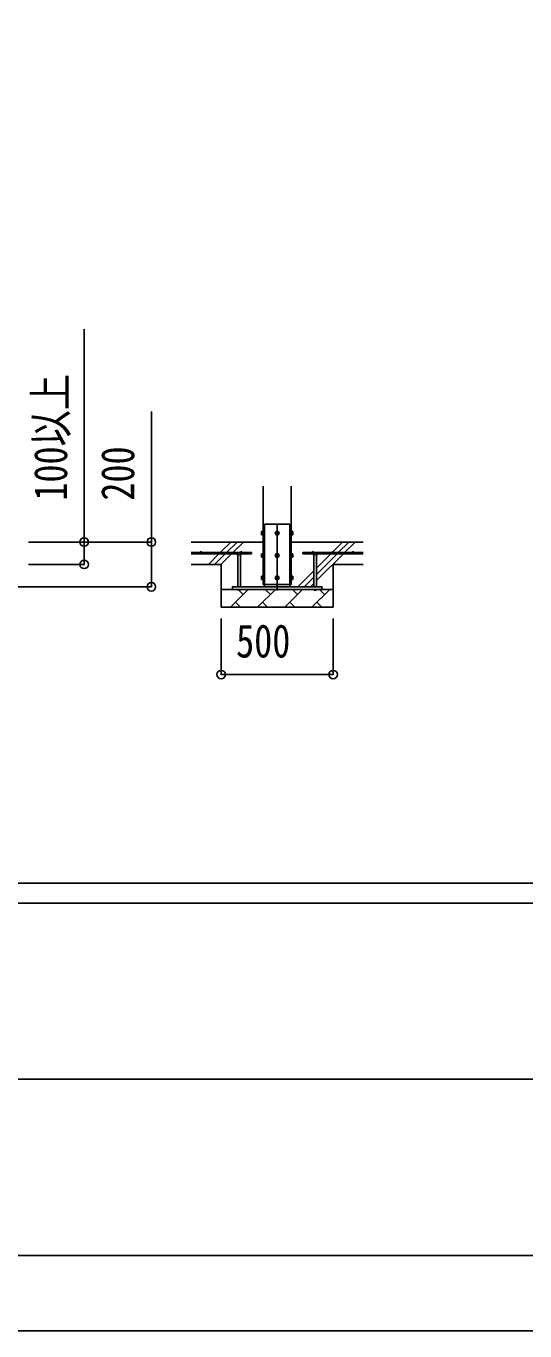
# Model space of a CAD drawing. Units: millimetres, scale not verified. Extents: x -18922 to 18922, y -13365 to 13365.
# Drawn here: x -3828 to -1598, y -13365 to -7531 of the extents above; entities that cross this region are included whole.
import ezdxf
from ezdxf.enums import TextEntityAlignment as Align

# ---------------------------------------------------------------- set-up
doc = ezdxf.new("R2010")
doc.units = ezdxf.units.MM
doc.header["$LTSCALE"] = 50
for name, color, linetype in [('0-3_YKK_11', 7, 'Continuous'), ('0-4_YKK_12', 2, 'Continuous'), ('0-5_YKK_13', 4, 'Continuous'), ('0-6_YKK_A1', 4, 'Continuous'), ('0-7_YKK_D', 6, 'Continuous'), ('0-8_YKK_ZWAK', 7, 'Continuous')]:
    doc.layers.add(name, color=color, linetype=linetype)
doc.styles.add('ＭＳ ゴシック', font='')
doc.styles.get('ＭＳ ゴシック').set_extended_font_data('MS Gothic')

msp = doc.modelspace()

# ---------------------------------------------------------------- linework, layer by layer
at = {"layer": '0-3_YKK_11'}
for p, q in [((-2955.64, -10049.5), (-2905.64, -10049.5)), ((-2455.64, -10049.5), (-2505.64, -10049.5))]:
    msp.add_line(p, q, dxfattribs=at)
at = {"layer": '0-4_YKK_12'}
msp.add_line((-2705.64, -9755), (-2705.64, -10055), dxfattribs=at)
at = {"layer": '0-5_YKK_13'}
for p, q in [((-2776.34, -9791.01), (-2775.76, -9790.01)), ((-2776.34, -9791.01), (-2776.34, -9804)), ((-2770.84, -9790.01), (-2775.76, -9790.01)), ((-2770.84, -9793.75), (-2775.76, -9793.75)), ((-2770.84, -9801.25), (-2775.76, -9801.25)), ((-2770.84, -9790.01), (-2770.84, -9805.01)), ((-2769.24, -9790.46), (-2770.84, -9790.46)), ((-2770.84, -9797), (-2770.84, -9790.46)), ((-2770.84, -9797), (-2769.24, -9797)), ((-2770.84, -9798), (-2769.24, -9798)), ((-2770.84, -9804.55), (-2770.84, -9798)), ((-2769.24, -9797), (-2769.24, -9790.46)), ((-2769.24, -9804.55), (-2769.24, -9798)), ((-2761.64, -9757.5), (-2649.64, -9757.5)), ((-2649.64, -10027.5), (-2649.64, -9757.5)), ((-2642.04, -9790.45), (-2640.44, -9790.45)), ((-2642.04, -9797), (-2642.04, -9790.45)), ((-2640.44, -9797), (-2642.04, -9797)), ((-2640.44, -9798), (-2642.04, -9798)), ((-2642.04, -9804.55), (-2642.04, -9798)), ((-2640.44, -9789.99), (-2635.52, -9789.99)), ((-2640.44, -9789.99), (-2640.44, -9805.01)), ((-2640.44, -9797), (-2640.44, -9790.45)), ((-2640.44, -9793.75), (-2635.52, -9793.75)), ((-2640.44, -9804.55), (-2640.44, -9798)), ((-2640.44, -9801.25), (-2635.52, -9801.25)), ((-2634.94, -9791), (-2635.52, -9789.99)), ((-2634.94, -9791), (-2634.94, -9804)), ((-2776.34, -9804), (-2775.76, -9805.01)), ((-2770.84, -9805.01), (-2775.76, -9805.01)), ((-2770.84, -9804.55), (-2769.24, -9804.55)), ((-2640.44, -9804.55), (-2642.04, -9804.55)), ((-2640.44, -9805.01), (-2635.52, -9805.01)), ((-2634.94, -9804), (-2635.52, -9805.01)), ((-2885.14, -9885), (-2886.61, -9885.85)), ((-2885.14, -9885), (-2866.14, -9885)), ((-2881.64, -9893), (-2881.64, -10037.5)), ((-2881.12, -9893), (-2881.12, -9885.85)), ((-2870.15, -9893), (-2870.15, -9885.85)), ((-2869.64, -9893), (-2869.64, -10037.5)), ((-2866.14, -9885), (-2864.67, -9885.85)), ((-2864.67, -9893), (-2864.67, -9885.85)), ((-2776.34, -9891.01), (-2775.76, -9890.01)), ((-2776.34, -9891.01), (-2776.34, -9904)), ((-2776.34, -9904), (-2775.76, -9905.01)), ((-2770.84, -9890.01), (-2775.76, -9890.01)), ((-2770.84, -9893.75), (-2775.76, -9893.75)), ((-2770.84, -9901.25), (-2775.76, -9901.25)), ((-2770.84, -9905.01), (-2775.76, -9905.01)), ((-2770.84, -9890.01), (-2770.84, -9905.01)), ((-2769.24, -9890.46), (-2770.84, -9890.46)), ((-2770.84, -9897), (-2770.84, -9890.46)), ((-2770.84, -9897), (-2769.24, -9897)), ((-2770.84, -9898), (-2769.24, -9898)), ((-2770.84, -9904.55), (-2770.84, -9898)), ((-2770.84, -9904.55), (-2769.24, -9904.55)), ((-2769.24, -9897), (-2769.24, -9890.46)), ((-2769.24, -9904.55), (-2769.24, -9898)), ((-2642.04, -9890.45), (-2640.44, -9890.45)), ((-2642.04, -9897), (-2642.04, -9890.45)), ((-2640.44, -9897), (-2642.04, -9897)), ((-2640.44, -9898), (-2642.04, -9898)), ((-2642.04, -9904.55), (-2642.04, -9898)), ((-2640.44, -9904.55), (-2642.04, -9904.55)), ((-2640.44, -9889.99), (-2635.52, -9889.99)), ((-2640.44, -9889.99), (-2640.44, -9905.01)), ((-2640.44, -9897), (-2640.44, -9890.45)), ((-2640.44, -9893.75), (-2635.52, -9893.75)), ((-2640.44, -9904.55), (-2640.44, -9898)), ((-2640.44, -9901.25), (-2635.52, -9901.25)), ((-2640.44, -9905.01), (-2635.52, -9905.01)), ((-2634.94, -9891), (-2635.52, -9889.99)), ((-2634.94, -9904), (-2635.52, -9905.01)), ((-2634.94, -9891), (-2634.94, -9904)), ((-2545.14, -9885), (-2546.61, -9885.85)), ((-2546.61, -9893), (-2546.61, -9885.85)), ((-2526.14, -9885), (-2545.14, -9885)), ((-2541.64, -9893), (-2541.64, -10037.5)), ((-2541.12, -9893), (-2541.12, -9885.85)), ((-2530.15, -9893), (-2530.15, -9885.85)), ((-2529.64, -9893), (-2529.64, -10037.5)), ((-2526.14, -9885), (-2524.67, -9885.85)), ((-2776.34, -9991.01), (-2775.76, -9990.01)), ((-2776.34, -9991.01), (-2776.34, -10004)), ((-2776.34, -10004), (-2775.76, -10005.01)), ((-2770.84, -9990.01), (-2775.76, -9990.01)), ((-2770.84, -9993.75), (-2775.76, -9993.75)), ((-2770.84, -10001.25), (-2775.76, -10001.25)), ((-2770.84, -10005.01), (-2775.76, -10005.01)), ((-2770.84, -9990.01), (-2770.84, -10005.01)), ((-2769.24, -9990.46), (-2770.84, -9990.46)), ((-2770.84, -9997), (-2770.84, -9990.46)), ((-2770.84, -9997), (-2769.24, -9997)), ((-2770.84, -9998), (-2769.24, -9998)), ((-2770.84, -10004.55), (-2770.84, -9998)), ((-2770.84, -10004.55), (-2769.24, -10004.55)), ((-2769.24, -9997), (-2769.24, -9990.46)), ((-2769.24, -10004.55), (-2769.24, -9998)), ((-2649.64, -10037.5), (-2649.64, -10027.5)), ((-2642.04, -9990.45), (-2640.44, -9990.45)), ((-2642.04, -9997), (-2642.04, -9990.45)), ((-2640.44, -9997), (-2642.04, -9997)), ((-2640.44, -9998), (-2642.04, -9998)), ((-2642.04, -10004.55), (-2642.04, -9998)), ((-2640.44, -10004.55), (-2642.04, -10004.55)), ((-2640.44, -9989.99), (-2635.52, -9989.99)), ((-2640.44, -9989.99), (-2640.44, -10005.01)), ((-2640.44, -9997), (-2640.44, -9990.45)), ((-2640.44, -9993.75), (-2635.52, -9993.75)), ((-2640.44, -10004.55), (-2640.44, -9998)), ((-2640.44, -10001.25), (-2635.52, -10001.25)), ((-2640.44, -10005.01), (-2635.52, -10005.01)), ((-2634.94, -9991), (-2635.52, -9989.99)), ((-2634.94, -10004), (-2635.52, -10005.01)), ((-2634.94, -9991), (-2634.94, -10004)), ((-2881.64, -10037.5), (-2869.64, -10037.5)), ((-2881.64, -10051), (-2869.64, -10051)), ((-2529.64, -10037.5), (-2541.64, -10037.5)), ((-2529.64, -10051), (-2541.64, -10051))]:
    msp.add_line(p, q, dxfattribs=at)
for points in [[(-2768.14, -9789), (-2769.24, -9789), (-2769.24, -9806), (-2768.14, -9806)], [(-2761.64, -10037.5), (-2761.64, -10027.5), (-2761.64, -9757.5)], [(-2643.14, -9789), (-2642.04, -9789), (-2642.04, -9806), (-2643.14, -9806)], [(-2864.67, -9893), (-2886.61, -9893), (-2886.61, -9885.85)], [(-2768.14, -9889), (-2769.24, -9889), (-2769.24, -9906), (-2768.14, -9906)], [(-2643.14, -9889), (-2642.04, -9889), (-2642.04, -9906), (-2643.14, -9906)], [(-2546.61, -9893), (-2524.67, -9893), (-2524.67, -9885.85)], [(-2768.14, -9989), (-2769.24, -9989), (-2769.24, -10006), (-2768.14, -10006)], [(-2643.14, -9989), (-2642.04, -9989), (-2642.04, -10006), (-2643.14, -10006)], [(-2881.64, -10049.5), (-2881.64, -10051), (-2879.64, -10053), (-2871.64, -10053)], [(-2869.64, -10049.5), (-2869.64, -10051), (-2871.64, -10053)], [(-2541.64, -10049.5), (-2541.64, -10051), (-2539.64, -10053)], [(-2529.64, -10049.5), (-2529.64, -10051), (-2531.64, -10053), (-2539.64, -10053)]]:
    msp.add_lwpolyline(points, dxfattribs=at)
for points in [[(-2705.64, -9789.99), (-2712.14, -9793.75), (-2712.14, -9801.25), (-2705.64, -9805.01), (-2699.14, -9801.25), (-2699.14, -9793.75)], [(-2705.64, -9889.99), (-2712.14, -9893.75), (-2712.14, -9901.25), (-2705.64, -9905.01), (-2699.14, -9901.25), (-2699.14, -9893.75)], [(-2705.64, -9989.99), (-2712.14, -9993.75), (-2712.14, -10001.25), (-2705.64, -10005.01), (-2699.14, -10001.25), (-2699.14, -9993.75)], [(-2905.64, -10049.5), (-2505.64, -10049.5), (-2505.64, -10037.5), (-2905.64, -10037.5)]]:
    msp.add_lwpolyline(points, close=True, dxfattribs=at)
for centre, radius in [((-2705.64, -9797.5), 8.5), ((-2705.64, -9797.5), 6.5), ((-2705.64, -9897.5), 8.5), ((-2705.64, -9897.5), 6.5), ((-2705.64, -9997.5), 8.5), ((-2705.64, -9997.5), 6.5)]:
    msp.add_circle(centre, radius, dxfattribs=at)
for centre, radius, start, end in [((-2773.03, -9791.88), 3.31, 145.51973, 214.48027), ((-2763.92, -9797.5), 12.42, 162.41205, 197.58795), ((-2773.01, -9803.13), 3.32, 145.61575, 214.38425), ((-2705.64, -9797.5), 7.05, 157.21814, 202.78186), ((-2705.64, -9797.5), 7.05, 97.21814, 142.78186), ((-2705.64, -9797.5), 7.05, 37.21814, 82.78186), ((-2705.64, -9797.5), 7.05, 337.21814, 22.78186), ((-2638.26, -9791.87), 3.32, 325.61575, 34.38425), ((-2647.36, -9797.5), 12.42, 342.41205, 17.58795), ((-2638.26, -9803.13), 3.32, 325.61575, 34.38425), ((-2705.64, -9797.5), 7.05, 217.21814, 262.78186), ((-2705.64, -9797.5), 7.05, 277.21814, 322.78186), ((-2883.86, -9889.86), 4.86, 55.61575, 124.38425), ((-2875.64, -9903.15), 18.15, 72.41205, 107.58795), ((-2867.41, -9889.86), 4.86, 55.61575, 124.38425), ((-2773.03, -9891.88), 3.31, 145.51973, 214.48027), ((-2763.92, -9897.5), 12.42, 162.41205, 197.58795), ((-2773.01, -9903.13), 3.32, 145.61575, 214.38425), ((-2705.64, -9897.5), 7.05, 157.21814, 202.78186), ((-2705.64, -9897.5), 7.05, 97.21814, 142.78186), ((-2705.64, -9897.5), 7.05, 217.21814, 262.78186), ((-2705.64, -9897.5), 7.05, 37.21814, 82.78186), ((-2705.64, -9897.5), 7.05, 277.21814, 322.78186), ((-2705.64, -9897.5), 7.05, 337.21814, 22.78186), ((-2638.26, -9891.87), 3.32, 325.61575, 34.38425), ((-2647.36, -9897.5), 12.42, 342.41205, 17.58795), ((-2638.26, -9903.13), 3.32, 325.61575, 34.38425), ((-2543.86, -9889.86), 4.86, 55.61575, 124.38425), ((-2535.64, -9903.15), 18.15, 72.41205, 107.58795), ((-2527.41, -9889.86), 4.86, 55.61575, 124.38425), ((-2773.03, -9991.88), 3.31, 145.51973, 214.48027), ((-2763.92, -9997.5), 12.42, 162.41205, 197.58795), ((-2773.01, -10003.13), 3.32, 145.61575, 214.38425), ((-2705.64, -9997.5), 7.05, 157.21814, 202.78186), ((-2705.64, -9997.5), 7.05, 97.21814, 142.78186), ((-2705.64, -9997.5), 7.05, 217.21814, 262.78186), ((-2705.64, -9997.5), 7.05, 37.21814, 82.78186), ((-2705.64, -9997.5), 7.05, 277.21814, 322.78186), ((-2705.64, -9997.5), 7.05, 337.21814, 22.78186), ((-2638.26, -9991.87), 3.32, 325.61575, 34.38425), ((-2647.36, -9997.5), 12.42, 342.41205, 17.58795), ((-2638.26, -10003.13), 3.32, 325.61575, 34.38425)]:
    msp.add_arc(centre, radius, start, end, dxfattribs=at)
at = {"layer": '0-6_YKK_A1'}
for p, q in [((-2768.14, -9587.5), (-2768.14, -10027.5)), ((-2643.14, -10027.5), (-2643.14, -9587.5)), ((-2768.14, -9837.5), (-3090.8, -9837.5)), ((-2955.86, -9880.01), (-2913.35, -9837.5)), ((-2932.57, -9885), (-2885.07, -9837.5)), ((-2904.28, -9885), (-2856.78, -9837.5)), ((-2320.48, -9837.5), (-2643.14, -9837.5)), ((-2455.86, -9880.01), (-2413.35, -9837.5)), ((-2432.57, -9885), (-2385.07, -9837.5)), ((-2404.28, -9885), (-2356.78, -9837.5)), ((-2820.64, -9885), (-3090.8, -9885)), ((-2886.61, -9890), (-3090.8, -9890)), ((-3013.35, -9937.5), (-2965.85, -9890)), ((-2985.07, -9937.5), (-2937.57, -9890)), ((-2960.85, -9885), (-2958.13, -9882.28)), ((-2956.78, -9937.5), (-2909.28, -9890)), ((-2820.64, -9890), (-2864.67, -9890)), ((-2820.64, -9885), (-2820.64, -9890)), ((-2590.64, -9885), (-2320.48, -9885)), ((-2590.64, -9885), (-2590.64, -9890)), ((-2590.64, -9890), (-2546.61, -9890)), ((-2529.64, -10010.35), (-2409.28, -9890)), ((-2529.64, -9982.07), (-2437.57, -9890)), ((-2529.64, -9953.79), (-2465.85, -9890)), ((-2524.67, -9890), (-2320.48, -9890)), ((-2460.85, -9885), (-2458.13, -9882.28)), ((-3090.8, -9937.5), (-2955.64, -9937.5)), ((-2955.64, -9937.5), (-2955.64, -10129.5)), ((-2613.35, -10037.5), (-2541.64, -9965.79)), ((-2455.64, -9937.5), (-2320.48, -9937.5)), ((-2455.64, -9937.5), (-2455.64, -10129.5)), ((-2768.14, -10027.5), (-2643.14, -10027.5)), ((-2585.07, -10037.5), (-2541.64, -9994.07)), ((-2556.78, -10037.5), (-2541.64, -10022.35)), ((-2905.64, -10049.5), (-2955.64, -10049.5)), ((-2455.64, -10049.5), (-2955.64, -10049.5)), ((-2914.9, -10129.5), (-2834.9, -10049.5)), ((-2761.64, -10037.5), (-2905.64, -10037.5)), ((-2905.64, -10037.5), (-2905.64, -10049.5)), ((-2857.56, -10072.16), (-2876.72, -10053)), ((-2793.48, -10129.5), (-2713.48, -10049.5)), ((-2736.14, -10072.16), (-2758.8, -10049.5)), ((-2672.06, -10129.5), (-2592.06, -10049.5)), ((-2649.64, -10037.5), (-2505.64, -10037.5)), ((-2614.72, -10072.16), (-2637.38, -10049.5)), ((-2550.64, -10129.5), (-2470.64, -10049.5)), ((-2493.3, -10072.16), (-2515.96, -10049.5)), ((-2505.64, -10037.5), (-2505.64, -10049.5)), ((-2505.64, -10049.5), (-2455.64, -10049.5)), ((-2455.64, -10129.5), (-2955.64, -10129.5)), ((-2892.24, -10106.84), (-2869.58, -10129.5)), ((-2770.82, -10106.84), (-2748.16, -10129.5)), ((-2649.4, -10106.84), (-2626.74, -10129.5)), ((-2527.98, -10106.84), (-2505.31, -10129.5))]:
    msp.add_line(p, q, dxfattribs=at)
for centre in [(-3045.64, -9882.5), (-2955.64, -9882.5), (-2865.64, -9882.5), (-2545.64, -9882.5), (-2455.64, -9882.5), (-2365.64, -9882.5)]:
    msp.add_circle(centre, 2.5, dxfattribs=at)
at = {"layer": '0-7_YKK_D'}
for p, q in [((-3818.14, -9837.5), (-3567.64, -9837.5)), ((-3818.14, -9837.5), (-3267.14, -9837.5)), ((-3818.14, -9937.5), (-3567.64, -9937.5)), ((-4218.14, -10037.5), (-3267.14, -10037.5)), ((-2955.64, -10179.5), (-2955.64, -10431.5)), ((-2455.64, -10179.5), (-2455.64, -10431.5)), ((-2455.64, -10430.5), (-2955.64, -10430.5))]:
    msp.add_line(p, q, dxfattribs=at)
for points in [[(-3568.14, -9937.5), (-3568.14, -9837.5), (-3568.14, -8886.1)], [(-3268.14, -10037.5), (-3268.14, -9837.5), (-3268.14, -9253.3)]]:
    msp.add_lwpolyline(points, dxfattribs=at)
for centre in [(-3568.14, -9837.5), (-3268.14, -9837.5), (-3568.14, -9937.5), (-3268.14, -10037.5), (-2955.64, -10430.5), (-2455.64, -10430.5)]:
    msp.add_circle(centre, 19.12, dxfattribs=at)
at = {"layer": '0-8_YKK_ZWAK'}
for p, q in [((17527.59, -11362.5), (-17572.41, -11362.5)), ((-22.41, -11452.5), (-5872.41, -11452.5)), ((-5838.66, -12240), (-22.41, -12240)), ((-5872.41, -13027.5), (-22.41, -13027.5))]:
    msp.add_line(p, q, dxfattribs=at)
msp.add_lwpolyline([(-18922.5, -13365), (18922.5, -13365), (18922.5, 13365), (-18922.5, 13365)], close=True, dxfattribs=at)

# ---------------------------------------------------------------- texts
at = {"layer": '0-7_YKK_D', "style": 'ＭＳ ゴシック', "width": 0.8}
for s, p in [('100以上', (-3600.14, -9652.5)), ('200', (-3300.14, -9652.5))]:
    msp.add_text(s, height=148.5, rotation=90, dxfattribs=at).set_placement(p, align=Align.BOTTOM_LEFT)
msp.add_text('500', height=148.5, dxfattribs=at).set_placement((-2889.24, -10398.5), align=Align.BOTTOM_LEFT)

doc.saveas('drawing.dxf')
